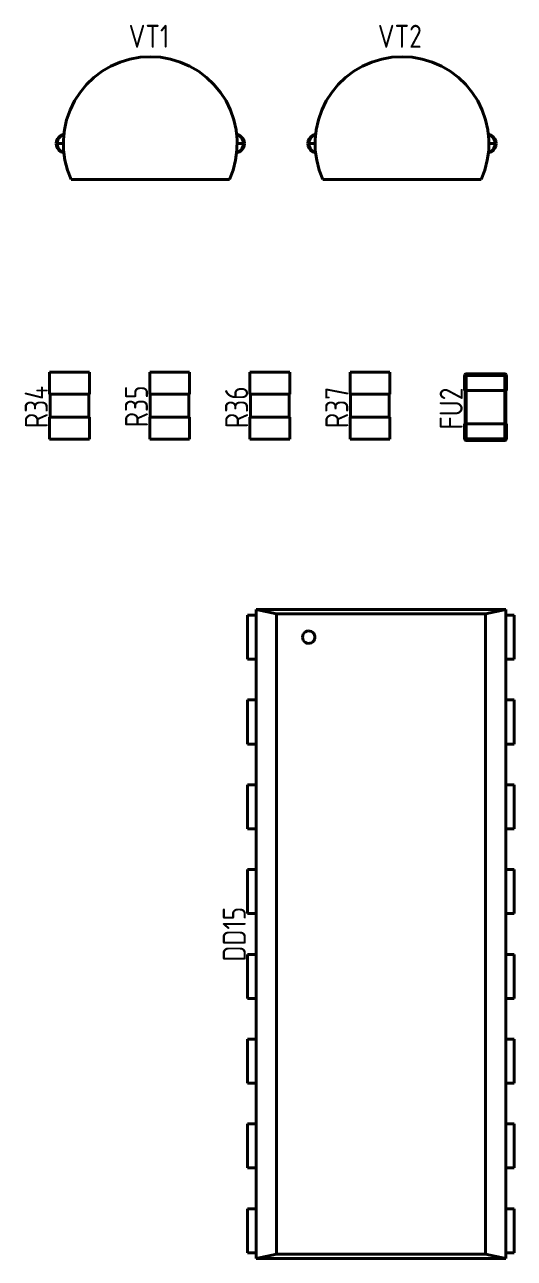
# Model space of a CAD drawing. Extents: x 193 to 1101, y 70 to 664.
# Drawn here: x 575.2 to 604.5, y 428.4 to 502.3 of the extents above; entities that cross this region are included whole.
import ezdxf

# ---------------------------------------------------------------- set-up
doc = ezdxf.new("R2010")
doc.units = 0
doc.header["$MEASUREMENT"] = 0
doc.layers.get('0').update_dxf_attribs({"linetype": 'CONTINUOUS'})
doc.layers.add('Основная', color=7, linetype='CONTINUOUS', lineweight=40)
doc.styles.add('GOST type A0', font='', dxfattribs={"oblique": 15, "height": 3.5})
doc.styles.get('GOST type A0').set_extended_font_data('GOST type A')

msp = doc.modelspace()

# ---------------------------------------------------------------- linework, layer by layer
at = {"layer": 'Основная'}
for p, q in [((582.712, 500.368), (582.102, 500.332)), ((582.102, 500.332), (582.712, 500.368)), ((582.712, 500.368), (582.102, 500.332)), ((582.102, 500.332), (582.712, 500.368)), ((583.322, 500.332), (582.712, 500.368)), ((582.712, 500.368), (583.322, 500.332)), ((583.322, 500.332), (582.712, 500.368)), ((582.712, 500.368), (583.322, 500.332)), ((597.792, 500.368), (597.182, 500.332)), ((597.182, 500.332), (597.792, 500.368)), ((597.792, 500.368), (597.182, 500.332)), ((597.182, 500.332), (597.792, 500.368)), ((598.402, 500.332), (597.792, 500.368)), ((597.792, 500.368), (598.402, 500.332)), ((598.402, 500.332), (597.792, 500.368)), ((597.792, 500.368), (598.402, 500.332)), ((580.352, 499.804), (579.824, 499.494)), ((579.824, 499.494), (580.352, 499.804)), ((580.352, 499.804), (579.824, 499.494)), ((579.824, 499.494), (580.352, 499.804)), ((580.914, 500.048), (580.352, 499.804)), ((580.352, 499.804), (580.914, 500.048)), ((580.914, 500.048), (580.352, 499.804)), ((580.352, 499.804), (580.914, 500.048)), ((581.498, 500.226), (580.914, 500.048)), ((580.914, 500.048), (581.498, 500.226)), ((581.498, 500.226), (580.914, 500.048)), ((580.914, 500.048), (581.498, 500.226)), ((582.102, 500.332), (581.498, 500.226)), ((581.498, 500.226), (582.102, 500.332)), ((582.102, 500.332), (581.498, 500.226)), ((581.498, 500.226), (582.102, 500.332)), ((583.924, 500.226), (583.322, 500.332)), ((583.322, 500.332), (583.924, 500.226)), ((583.924, 500.226), (583.322, 500.332)), ((583.322, 500.332), (583.924, 500.226)), ((584.51, 500.048), (583.924, 500.226)), ((583.924, 500.226), (584.51, 500.048)), ((584.51, 500.048), (583.924, 500.226)), ((583.924, 500.226), (584.51, 500.048)), ((585.072, 499.804), (584.51, 500.048)), ((584.51, 500.048), (585.072, 499.804)), ((585.072, 499.804), (584.51, 500.048)), ((584.51, 500.048), (585.072, 499.804)), ((585.6, 499.494), (585.072, 499.804)), ((585.072, 499.804), (585.6, 499.494)), ((585.6, 499.494), (585.072, 499.804)), ((585.072, 499.804), (585.6, 499.494)), ((595.432, 499.804), (594.904, 499.494)), ((594.904, 499.494), (595.432, 499.804)), ((595.432, 499.804), (594.904, 499.494)), ((594.904, 499.494), (595.432, 499.804)), ((595.994, 500.048), (595.432, 499.804)), ((595.432, 499.804), (595.994, 500.048)), ((595.994, 500.048), (595.432, 499.804)), ((595.432, 499.804), (595.994, 500.048)), ((596.578, 500.226), (595.994, 500.048)), ((595.994, 500.048), (596.578, 500.226)), ((596.578, 500.226), (595.994, 500.048)), ((595.994, 500.048), (596.578, 500.226)), ((597.182, 500.332), (596.578, 500.226)), ((596.578, 500.226), (597.182, 500.332)), ((597.182, 500.332), (596.578, 500.226)), ((596.578, 500.226), (597.182, 500.332)), ((599.004, 500.226), (598.402, 500.332)), ((598.402, 500.332), (599.004, 500.226)), ((599.004, 500.226), (598.402, 500.332)), ((598.402, 500.332), (599.004, 500.226)), ((599.59, 500.048), (599.004, 500.226)), ((599.004, 500.226), (599.59, 500.048)), ((599.59, 500.048), (599.004, 500.226)), ((599.004, 500.226), (599.59, 500.048)), ((600.152, 499.804), (599.59, 500.048)), ((599.59, 500.048), (600.152, 499.804)), ((600.152, 499.804), (599.59, 500.048)), ((599.59, 500.048), (600.152, 499.804)), ((600.68, 499.494), (600.152, 499.804)), ((600.152, 499.804), (600.68, 499.494)), ((600.68, 499.494), (600.152, 499.804)), ((600.152, 499.804), (600.68, 499.494)), ((579.336, 499.126), (578.894, 498.704)), ((578.894, 498.704), (579.336, 499.126)), ((579.336, 499.126), (578.894, 498.704)), ((578.894, 498.704), (579.336, 499.126)), ((579.824, 499.494), (579.336, 499.126)), ((579.336, 499.126), (579.824, 499.494)), ((579.824, 499.494), (579.336, 499.126)), ((579.336, 499.126), (579.824, 499.494)), ((586.088, 499.126), (585.6, 499.494)), ((585.6, 499.494), (586.088, 499.126)), ((586.088, 499.126), (585.6, 499.494)), ((585.6, 499.494), (586.088, 499.126)), ((586.53, 498.704), (586.088, 499.126)), ((586.088, 499.126), (586.53, 498.704)), ((586.53, 498.704), (586.088, 499.126)), ((586.088, 499.126), (586.53, 498.704)), ((594.416, 499.126), (593.974, 498.704)), ((593.974, 498.704), (594.416, 499.126)), ((594.416, 499.126), (593.974, 498.704)), ((593.974, 498.704), (594.416, 499.126)), ((594.904, 499.494), (594.416, 499.126)), ((594.416, 499.126), (594.904, 499.494)), ((594.904, 499.494), (594.416, 499.126)), ((594.416, 499.126), (594.904, 499.494)), ((601.168, 499.126), (600.68, 499.494)), ((600.68, 499.494), (601.168, 499.126)), ((601.168, 499.126), (600.68, 499.494)), ((600.68, 499.494), (601.168, 499.126)), ((601.61, 498.704), (601.168, 499.126)), ((601.168, 499.126), (601.61, 498.704)), ((601.61, 498.704), (601.168, 499.126)), ((601.168, 499.126), (601.61, 498.704)), ((578.506, 498.23), (578.174, 497.716)), ((578.174, 497.716), (578.506, 498.23)), ((578.506, 498.23), (578.174, 497.716)), ((578.174, 497.716), (578.506, 498.23)), ((578.894, 498.704), (578.506, 498.23)), ((578.506, 498.23), (578.894, 498.704)), ((578.894, 498.704), (578.506, 498.23)), ((578.506, 498.23), (578.894, 498.704)), ((586.918, 498.23), (586.53, 498.704)), ((586.53, 498.704), (586.918, 498.23)), ((586.918, 498.23), (586.53, 498.704)), ((586.53, 498.704), (586.918, 498.23)), ((587.25, 497.716), (586.918, 498.23)), ((586.918, 498.23), (587.25, 497.716)), ((587.25, 497.716), (586.918, 498.23)), ((586.918, 498.23), (587.25, 497.716)), ((593.586, 498.23), (593.254, 497.716)), ((593.254, 497.716), (593.586, 498.23)), ((593.586, 498.23), (593.254, 497.716)), ((593.254, 497.716), (593.586, 498.23)), ((593.974, 498.704), (593.586, 498.23)), ((593.586, 498.23), (593.974, 498.704)), ((593.974, 498.704), (593.586, 498.23)), ((593.586, 498.23), (593.974, 498.704)), ((601.998, 498.23), (601.61, 498.704)), ((601.61, 498.704), (601.998, 498.23)), ((601.998, 498.23), (601.61, 498.704)), ((601.61, 498.704), (601.998, 498.23)), ((602.33, 497.716), (601.998, 498.23)), ((601.998, 498.23), (602.33, 497.716)), ((602.33, 497.716), (601.998, 498.23)), ((601.998, 498.23), (602.33, 497.716)), ((578.174, 497.716), (577.906, 497.166)), ((577.906, 497.166), (578.174, 497.716)), ((578.174, 497.716), (577.906, 497.166)), ((577.906, 497.166), (578.174, 497.716)), ((587.518, 497.166), (587.25, 497.716)), ((587.25, 497.716), (587.518, 497.166)), ((587.518, 497.166), (587.25, 497.716)), ((587.25, 497.716), (587.518, 497.166)), ((593.254, 497.716), (592.986, 497.166)), ((592.986, 497.166), (593.254, 497.716)), ((593.254, 497.716), (592.986, 497.166)), ((592.986, 497.166), (593.254, 497.716)), ((602.598, 497.166), (602.33, 497.716)), ((602.33, 497.716), (602.598, 497.166)), ((602.598, 497.166), (602.33, 497.716)), ((602.33, 497.716), (602.598, 497.166)), ((577.906, 497.166), (577.704, 496.588)), ((577.704, 496.588), (577.906, 497.166)), ((577.906, 497.166), (577.704, 496.588)), ((577.704, 496.588), (577.906, 497.166)), ((587.72, 496.588), (587.518, 497.166)), ((587.518, 497.166), (587.72, 496.588)), ((587.72, 496.588), (587.518, 497.166)), ((587.518, 497.166), (587.72, 496.588)), ((592.986, 497.166), (592.784, 496.588)), ((592.784, 496.588), (592.986, 497.166)), ((592.986, 497.166), (592.784, 496.588)), ((592.784, 496.588), (592.986, 497.166)), ((602.8, 496.588), (602.598, 497.166)), ((602.598, 497.166), (602.8, 496.588)), ((602.8, 496.588), (602.598, 497.166)), ((602.598, 497.166), (602.8, 496.588)), ((577.51, 495.384), (577.572, 495.992)), ((577.51, 495.384), (577.572, 495.992)), ((577.572, 495.992), (577.542, 495.702)), ((577.572, 495.992), (577.542, 495.702)), ((577.704, 496.588), (577.572, 495.992)), ((577.572, 495.992), (577.704, 496.588)), ((577.704, 496.588), (577.572, 495.992)), ((577.572, 495.992), (577.704, 496.588)), ((587.852, 495.992), (587.72, 496.588)), ((587.72, 496.588), (587.852, 495.992)), ((587.852, 495.992), (587.72, 496.588)), ((587.72, 496.588), (587.852, 495.992)), ((587.882, 495.708), (587.852, 495.992)), ((587.852, 495.992), (587.914, 495.384)), ((587.882, 495.708), (587.852, 495.992)), ((587.852, 495.992), (587.914, 495.384)), ((592.59, 495.384), (592.652, 495.992)), ((592.59, 495.384), (592.652, 495.992)), ((592.652, 495.992), (592.622, 495.702)), ((592.652, 495.992), (592.622, 495.702)), ((592.784, 496.588), (592.652, 495.992)), ((592.652, 495.992), (592.784, 496.588)), ((592.784, 496.588), (592.652, 495.992)), ((592.652, 495.992), (592.784, 496.588)), ((602.932, 495.992), (602.8, 496.588)), ((602.8, 496.588), (602.932, 495.992)), ((602.932, 495.992), (602.8, 496.588)), ((602.8, 496.588), (602.932, 495.992)), ((602.962, 495.708), (602.932, 495.992)), ((602.932, 495.992), (602.994, 495.384)), ((602.962, 495.708), (602.932, 495.992)), ((602.932, 495.992), (602.994, 495.384)), ((577.092, 495.306), (577.074, 495.162)), ((577.074, 495.162), (577.092, 495.306)), ((577.092, 495.306), (577.074, 495.162)), ((577.074, 495.162), (577.092, 495.306)), ((577.148, 495.442), (577.092, 495.306)), ((577.092, 495.306), (577.148, 495.442)), ((577.148, 495.442), (577.092, 495.306)), ((577.092, 495.306), (577.148, 495.442)), ((577.134, 495.162), (577.15, 495.306)), ((577.134, 495.162), (577.15, 495.306)), ((577.236, 495.556), (577.148, 495.442)), ((577.148, 495.442), (577.236, 495.556)), ((577.236, 495.556), (577.148, 495.442)), ((577.148, 495.442), (577.236, 495.556)), ((577.15, 495.306), (577.204, 495.442)), ((577.15, 495.306), (577.204, 495.442)), ((577.204, 495.442), (577.29, 495.556)), ((577.204, 495.442), (577.29, 495.556)), ((577.352, 495.646), (577.236, 495.556)), ((577.236, 495.556), (577.352, 495.646)), ((577.352, 495.646), (577.236, 495.556)), ((577.236, 495.556), (577.352, 495.646)), ((577.29, 495.556), (577.402, 495.646)), ((577.29, 495.556), (577.402, 495.646)), ((577.488, 495.702), (577.352, 495.646)), ((577.352, 495.646), (577.488, 495.702)), ((577.488, 495.702), (577.352, 495.646)), ((577.352, 495.646), (577.488, 495.702)), ((577.402, 495.646), (577.532, 495.702)), ((577.402, 495.646), (577.532, 495.702)), ((577.542, 495.708), (577.488, 495.702)), ((577.488, 495.702), (577.542, 495.708)), ((577.542, 495.708), (577.488, 495.702)), ((577.488, 495.702), (577.542, 495.708)), ((577.51, 495.384), (577.52, 494.772)), ((577.51, 495.384), (577.52, 494.772)), ((577.532, 495.702), (577.542, 495.702)), ((577.532, 495.702), (577.542, 495.702)), ((577.542, 495.702), (577.542, 495.708)), ((577.542, 495.702), (577.542, 495.708)), ((587.936, 495.702), (587.882, 495.708)), ((587.882, 495.708), (587.936, 495.702)), ((587.936, 495.702), (587.882, 495.708)), ((587.882, 495.708), (587.936, 495.702)), ((587.882, 495.702), (587.892, 495.702)), ((587.882, 495.702), (587.892, 495.702)), ((587.892, 495.702), (588.022, 495.646)), ((587.892, 495.702), (588.022, 495.646)), ((587.904, 494.772), (587.914, 495.384)), ((587.904, 494.772), (587.914, 495.384)), ((588.072, 495.646), (587.936, 495.702)), ((587.936, 495.702), (588.072, 495.646)), ((588.072, 495.646), (587.936, 495.702)), ((587.936, 495.702), (588.072, 495.646)), ((588.022, 495.646), (588.134, 495.556)), ((588.022, 495.646), (588.134, 495.556)), ((588.186, 495.556), (588.072, 495.646)), ((588.072, 495.646), (588.186, 495.556)), ((588.186, 495.556), (588.072, 495.646)), ((588.072, 495.646), (588.186, 495.556)), ((588.134, 495.556), (588.22, 495.442)), ((588.134, 495.556), (588.22, 495.442)), ((588.276, 495.442), (588.186, 495.556)), ((588.186, 495.556), (588.276, 495.442)), ((588.276, 495.442), (588.186, 495.556)), ((588.186, 495.556), (588.276, 495.442)), ((588.22, 495.442), (588.274, 495.306)), ((588.22, 495.442), (588.274, 495.306)), ((588.274, 495.306), (588.29, 495.162)), ((588.274, 495.306), (588.29, 495.162)), ((588.332, 495.306), (588.276, 495.442)), ((588.276, 495.442), (588.332, 495.306)), ((588.332, 495.306), (588.276, 495.442)), ((588.276, 495.442), (588.332, 495.306)), ((588.35, 495.162), (588.332, 495.306)), ((588.332, 495.306), (588.35, 495.162)), ((588.35, 495.162), (588.332, 495.306)), ((588.332, 495.306), (588.35, 495.162)), ((592.172, 495.306), (592.154, 495.162)), ((592.154, 495.162), (592.172, 495.306)), ((592.172, 495.306), (592.154, 495.162)), ((592.154, 495.162), (592.172, 495.306)), ((592.228, 495.442), (592.172, 495.306)), ((592.172, 495.306), (592.228, 495.442)), ((592.228, 495.442), (592.172, 495.306)), ((592.172, 495.306), (592.228, 495.442)), ((592.214, 495.162), (592.23, 495.306)), ((592.214, 495.162), (592.23, 495.306)), ((592.316, 495.556), (592.228, 495.442)), ((592.228, 495.442), (592.316, 495.556)), ((592.316, 495.556), (592.228, 495.442)), ((592.228, 495.442), (592.316, 495.556)), ((592.23, 495.306), (592.284, 495.442)), ((592.23, 495.306), (592.284, 495.442)), ((592.284, 495.442), (592.37, 495.556)), ((592.284, 495.442), (592.37, 495.556)), ((592.432, 495.646), (592.316, 495.556)), ((592.316, 495.556), (592.432, 495.646)), ((592.432, 495.646), (592.316, 495.556)), ((592.316, 495.556), (592.432, 495.646)), ((592.37, 495.556), (592.482, 495.646)), ((592.37, 495.556), (592.482, 495.646)), ((592.568, 495.702), (592.432, 495.646)), ((592.432, 495.646), (592.568, 495.702)), ((592.568, 495.702), (592.432, 495.646)), ((592.432, 495.646), (592.568, 495.702)), ((592.482, 495.646), (592.612, 495.702)), ((592.482, 495.646), (592.612, 495.702)), ((592.622, 495.708), (592.568, 495.702)), ((592.568, 495.702), (592.622, 495.708)), ((592.622, 495.708), (592.568, 495.702)), ((592.568, 495.702), (592.622, 495.708)), ((592.59, 495.384), (592.6, 494.772)), ((592.59, 495.384), (592.6, 494.772)), ((592.612, 495.702), (592.622, 495.702)), ((592.612, 495.702), (592.622, 495.702)), ((592.622, 495.702), (592.622, 495.708)), ((592.622, 495.702), (592.622, 495.708)), ((603.016, 495.702), (602.962, 495.708)), ((602.962, 495.708), (603.016, 495.702)), ((603.016, 495.702), (602.962, 495.708)), ((602.962, 495.708), (603.016, 495.702)), ((602.962, 495.702), (602.972, 495.702)), ((602.962, 495.702), (602.972, 495.702)), ((602.972, 495.702), (603.102, 495.646)), ((602.972, 495.702), (603.102, 495.646)), ((602.984, 494.772), (602.994, 495.384)), ((602.984, 494.772), (602.994, 495.384)), ((603.152, 495.646), (603.016, 495.702)), ((603.016, 495.702), (603.152, 495.646)), ((603.152, 495.646), (603.016, 495.702)), ((603.016, 495.702), (603.152, 495.646)), ((603.102, 495.646), (603.214, 495.556)), ((603.102, 495.646), (603.214, 495.556)), ((603.266, 495.556), (603.152, 495.646)), ((603.152, 495.646), (603.266, 495.556)), ((603.266, 495.556), (603.152, 495.646)), ((603.152, 495.646), (603.266, 495.556)), ((603.214, 495.556), (603.3, 495.442)), ((603.214, 495.556), (603.3, 495.442)), ((603.356, 495.442), (603.266, 495.556)), ((603.266, 495.556), (603.356, 495.442)), ((603.356, 495.442), (603.266, 495.556)), ((603.266, 495.556), (603.356, 495.442)), ((603.3, 495.442), (603.354, 495.306)), ((603.3, 495.442), (603.354, 495.306)), ((603.354, 495.306), (603.37, 495.162)), ((603.354, 495.306), (603.37, 495.162)), ((603.412, 495.306), (603.356, 495.442)), ((603.356, 495.442), (603.412, 495.306)), ((603.412, 495.306), (603.356, 495.442)), ((603.356, 495.442), (603.412, 495.306)), ((603.43, 495.162), (603.412, 495.306)), ((603.412, 495.306), (603.43, 495.162)), ((603.43, 495.162), (603.412, 495.306)), ((603.412, 495.306), (603.43, 495.162)), ((577.074, 495.162), (577.092, 495.018)), ((577.074, 495.162), (577.092, 495.018)), ((577.074, 495.162), (577.08, 495.162)), ((577.074, 495.162), (577.092, 495.018)), ((577.074, 495.162), (577.092, 495.018)), ((577.074, 495.162), (577.08, 495.162)), ((577.08, 495.162), (577.1, 495.162)), ((577.08, 495.162), (577.1, 495.162)), ((577.092, 495.018), (577.148, 494.882)), ((577.092, 495.018), (577.148, 494.882)), ((577.092, 495.018), (577.148, 494.882)), ((577.092, 495.018), (577.148, 494.882)), ((577.1, 495.162), (577.134, 495.162)), ((577.1, 495.162), (577.134, 495.162)), ((577.134, 495.162), (577.15, 495.018)), ((577.134, 495.162), (577.514, 495.162)), ((577.134, 495.162), (577.15, 495.018)), ((577.134, 495.162), (577.514, 495.162)), ((577.148, 494.882), (577.236, 494.766)), ((577.148, 494.882), (577.236, 494.766)), ((577.148, 494.882), (577.236, 494.766)), ((577.148, 494.882), (577.236, 494.766)), ((577.15, 495.018), (577.204, 494.882)), ((577.15, 495.018), (577.204, 494.882)), ((577.204, 494.882), (577.29, 494.766)), ((577.204, 494.882), (577.29, 494.766)), ((577.236, 494.766), (577.352, 494.678)), ((577.236, 494.766), (577.352, 494.678)), ((577.236, 494.766), (577.352, 494.678)), ((577.236, 494.766), (577.352, 494.678)), ((577.29, 494.766), (577.402, 494.678)), ((577.29, 494.766), (577.402, 494.678)), ((577.352, 494.678), (577.488, 494.622)), ((577.352, 494.678), (577.488, 494.622)), ((577.352, 494.678), (577.488, 494.622)), ((577.352, 494.678), (577.488, 494.622)), ((577.402, 494.678), (577.532, 494.622)), ((577.402, 494.678), (577.532, 494.622)), ((577.488, 494.622), (577.54, 494.616)), ((577.488, 494.622), (577.54, 494.616)), ((577.488, 494.622), (577.54, 494.616)), ((577.488, 494.622), (577.54, 494.616)), ((577.52, 494.772), (577.602, 494.166)), ((577.52, 494.772), (577.602, 494.166)), ((577.532, 494.622), (577.54, 494.622)), ((577.532, 494.622), (577.54, 494.622)), ((577.54, 494.616), (577.54, 494.622)), ((577.54, 494.622), (577.602, 494.166)), ((577.54, 494.616), (577.54, 494.622)), ((577.54, 494.622), (577.602, 494.166)), ((587.822, 494.166), (587.904, 494.772)), ((587.822, 494.166), (587.904, 494.772)), ((587.822, 494.166), (587.884, 494.616)), ((587.822, 494.166), (587.884, 494.616)), ((587.884, 494.616), (587.936, 494.622)), ((587.884, 494.622), (587.892, 494.622)), ((587.884, 494.616), (587.936, 494.622)), ((587.884, 494.616), (587.936, 494.622)), ((587.884, 494.622), (587.892, 494.622)), ((587.884, 494.616), (587.936, 494.622)), ((587.892, 494.622), (588.022, 494.678)), ((587.892, 494.622), (588.022, 494.678)), ((587.91, 495.162), (588.29, 495.162)), ((587.91, 495.162), (588.29, 495.162)), ((587.936, 494.622), (588.072, 494.678)), ((587.936, 494.622), (588.072, 494.678)), ((587.936, 494.622), (588.072, 494.678)), ((587.936, 494.622), (588.072, 494.678)), ((588.022, 494.678), (588.134, 494.766)), ((588.022, 494.678), (588.134, 494.766)), ((588.072, 494.678), (588.186, 494.766)), ((588.072, 494.678), (588.186, 494.766)), ((588.072, 494.678), (588.186, 494.766)), ((588.072, 494.678), (588.186, 494.766)), ((588.134, 494.766), (588.22, 494.882)), ((588.134, 494.766), (588.22, 494.882)), ((588.186, 494.766), (588.276, 494.882)), ((588.186, 494.766), (588.276, 494.882)), ((588.186, 494.766), (588.276, 494.882)), ((588.186, 494.766), (588.276, 494.882)), ((588.22, 494.882), (588.274, 495.018)), ((588.22, 494.882), (588.274, 495.018)), ((588.274, 495.018), (588.29, 495.162)), ((588.274, 495.018), (588.29, 495.162)), ((588.276, 494.882), (588.332, 495.018)), ((588.276, 494.882), (588.332, 495.018)), ((588.276, 494.882), (588.332, 495.018)), ((588.276, 494.882), (588.332, 495.018)), ((588.29, 495.162), (588.324, 495.162)), ((588.29, 495.162), (588.324, 495.162)), ((588.324, 495.162), (588.344, 495.162)), ((588.324, 495.162), (588.344, 495.162)), ((588.332, 495.018), (588.35, 495.162)), ((588.332, 495.018), (588.35, 495.162)), ((588.332, 495.018), (588.35, 495.162)), ((588.332, 495.018), (588.35, 495.162)), ((588.344, 495.162), (588.35, 495.162)), ((588.344, 495.162), (588.35, 495.162)), ((592.154, 495.162), (592.172, 495.018)), ((592.154, 495.162), (592.172, 495.018)), ((592.154, 495.162), (592.16, 495.162)), ((592.154, 495.162), (592.172, 495.018)), ((592.154, 495.162), (592.172, 495.018)), ((592.154, 495.162), (592.16, 495.162)), ((592.16, 495.162), (592.18, 495.162)), ((592.16, 495.162), (592.18, 495.162)), ((592.172, 495.018), (592.228, 494.882)), ((592.172, 495.018), (592.228, 494.882)), ((592.172, 495.018), (592.228, 494.882)), ((592.172, 495.018), (592.228, 494.882)), ((592.18, 495.162), (592.214, 495.162)), ((592.18, 495.162), (592.214, 495.162)), ((592.214, 495.162), (592.23, 495.018)), ((592.214, 495.162), (592.594, 495.162)), ((592.214, 495.162), (592.23, 495.018)), ((592.214, 495.162), (592.594, 495.162)), ((592.228, 494.882), (592.316, 494.766)), ((592.228, 494.882), (592.316, 494.766)), ((592.228, 494.882), (592.316, 494.766)), ((592.228, 494.882), (592.316, 494.766)), ((592.23, 495.018), (592.284, 494.882)), ((592.23, 495.018), (592.284, 494.882)), ((592.284, 494.882), (592.37, 494.766)), ((592.284, 494.882), (592.37, 494.766)), ((592.316, 494.766), (592.432, 494.678)), ((592.316, 494.766), (592.432, 494.678)), ((592.316, 494.766), (592.432, 494.678)), ((592.316, 494.766), (592.432, 494.678)), ((592.37, 494.766), (592.482, 494.678)), ((592.37, 494.766), (592.482, 494.678)), ((592.432, 494.678), (592.568, 494.622)), ((592.432, 494.678), (592.568, 494.622)), ((592.432, 494.678), (592.568, 494.622)), ((592.432, 494.678), (592.568, 494.622)), ((592.482, 494.678), (592.612, 494.622)), ((592.482, 494.678), (592.612, 494.622)), ((592.568, 494.622), (592.62, 494.616)), ((592.568, 494.622), (592.62, 494.616)), ((592.568, 494.622), (592.62, 494.616)), ((592.568, 494.622), (592.62, 494.616)), ((592.6, 494.772), (592.682, 494.166)), ((592.6, 494.772), (592.682, 494.166)), ((592.612, 494.622), (592.62, 494.622)), ((592.612, 494.622), (592.62, 494.622)), ((592.62, 494.616), (592.62, 494.622)), ((592.62, 494.622), (592.682, 494.166)), ((592.62, 494.616), (592.62, 494.622)), ((592.62, 494.622), (592.682, 494.166)), ((602.902, 494.166), (602.984, 494.772)), ((602.902, 494.166), (602.984, 494.772)), ((602.902, 494.166), (602.964, 494.616)), ((602.902, 494.166), (602.964, 494.616)), ((602.964, 494.616), (603.016, 494.622)), ((602.964, 494.622), (602.972, 494.622)), ((602.964, 494.616), (603.016, 494.622)), ((602.964, 494.616), (603.016, 494.622)), ((602.964, 494.622), (602.972, 494.622)), ((602.964, 494.616), (603.016, 494.622)), ((602.972, 494.622), (603.102, 494.678)), ((602.972, 494.622), (603.102, 494.678)), ((602.99, 495.162), (603.37, 495.162)), ((602.99, 495.162), (603.37, 495.162)), ((603.016, 494.622), (603.152, 494.678)), ((603.016, 494.622), (603.152, 494.678)), ((603.016, 494.622), (603.152, 494.678)), ((603.016, 494.622), (603.152, 494.678)), ((603.102, 494.678), (603.214, 494.766)), ((603.102, 494.678), (603.214, 494.766)), ((603.152, 494.678), (603.266, 494.766)), ((603.152, 494.678), (603.266, 494.766)), ((603.152, 494.678), (603.266, 494.766)), ((603.152, 494.678), (603.266, 494.766)), ((603.214, 494.766), (603.3, 494.882)), ((603.214, 494.766), (603.3, 494.882)), ((603.266, 494.766), (603.356, 494.882)), ((603.266, 494.766), (603.356, 494.882)), ((603.266, 494.766), (603.356, 494.882)), ((603.266, 494.766), (603.356, 494.882)), ((603.3, 494.882), (603.354, 495.018)), ((603.3, 494.882), (603.354, 495.018)), ((603.354, 495.018), (603.37, 495.162)), ((603.354, 495.018), (603.37, 495.162)), ((603.356, 494.882), (603.412, 495.018)), ((603.356, 494.882), (603.412, 495.018)), ((603.356, 494.882), (603.412, 495.018)), ((603.356, 494.882), (603.412, 495.018)), ((603.37, 495.162), (603.404, 495.162)), ((603.37, 495.162), (603.404, 495.162)), ((603.404, 495.162), (603.424, 495.162)), ((603.404, 495.162), (603.424, 495.162)), ((603.412, 495.018), (603.43, 495.162)), ((603.412, 495.018), (603.43, 495.162)), ((603.412, 495.018), (603.43, 495.162)), ((603.412, 495.018), (603.43, 495.162)), ((603.424, 495.162), (603.43, 495.162)), ((603.424, 495.162), (603.43, 495.162)), ((577.602, 494.166), (577.754, 493.572)), ((577.602, 494.166), (577.754, 493.572)), ((577.602, 494.166), (577.754, 493.572)), ((577.602, 494.166), (577.754, 493.572)), ((587.67, 493.572), (587.822, 494.166)), ((587.67, 493.572), (587.822, 494.166)), ((587.67, 493.572), (587.822, 494.166)), ((587.67, 493.572), (587.822, 494.166)), ((592.682, 494.166), (592.834, 493.572)), ((592.682, 494.166), (592.834, 493.572)), ((592.682, 494.166), (592.834, 493.572)), ((592.682, 494.166), (592.834, 493.572)), ((602.75, 493.572), (602.902, 494.166)), ((602.75, 493.572), (602.902, 494.166)), ((602.75, 493.572), (602.902, 494.166)), ((602.75, 493.572), (602.902, 494.166)), ((577.754, 493.572), (577.974, 493.002)), ((577.754, 493.572), (577.974, 493.002)), ((577.754, 493.572), (577.974, 493.002)), ((577.754, 493.572), (577.974, 493.002)), ((577.974, 493.002), (587.45, 493.002)), ((577.974, 493.002), (587.45, 493.002)), ((577.974, 493.002), (587.45, 493.002)), ((577.974, 493.002), (587.45, 493.002)), ((587.45, 493.002), (587.67, 493.572)), ((587.45, 493.002), (587.67, 493.572)), ((587.45, 493.002), (587.67, 493.572)), ((587.45, 493.002), (587.67, 493.572)), ((592.834, 493.572), (593.054, 493.002)), ((592.834, 493.572), (593.054, 493.002)), ((592.834, 493.572), (593.054, 493.002)), ((592.834, 493.572), (593.054, 493.002)), ((593.054, 493.002), (602.53, 493.002)), ((593.054, 493.002), (602.53, 493.002)), ((593.054, 493.002), (602.53, 493.002)), ((593.054, 493.002), (602.53, 493.002)), ((602.53, 493.002), (602.75, 493.572)), ((602.53, 493.002), (602.75, 493.572)), ((602.53, 493.002), (602.75, 493.572)), ((602.53, 493.002), (602.75, 493.572)), ((579.066, 481.462), (576.678, 481.462)), ((576.678, 481.462), (576.678, 480.142)), ((576.678, 480.142), (576.678, 481.462)), ((579.066, 481.462), (576.678, 481.462)), ((579.066, 481.462), (576.678, 481.462)), ((576.678, 481.462), (576.678, 480.142)), ((576.678, 480.142), (576.678, 481.462)), ((579.066, 481.462), (576.678, 481.462)), ((579.066, 480.142), (579.066, 481.462)), ((579.066, 480.142), (579.066, 481.462)), ((579.066, 480.142), (579.066, 481.462)), ((579.066, 480.142), (579.066, 481.462)), ((585.066, 481.462), (582.678, 481.462)), ((582.678, 481.462), (582.678, 480.142)), ((582.678, 480.142), (582.678, 481.462)), ((585.066, 481.462), (582.678, 481.462)), ((585.066, 481.462), (582.678, 481.462)), ((582.678, 481.462), (582.678, 480.142)), ((582.678, 480.142), (582.678, 481.462)), ((585.066, 481.462), (582.678, 481.462)), ((585.066, 480.142), (585.066, 481.462)), ((585.066, 480.142), (585.066, 481.462)), ((585.066, 480.142), (585.066, 481.462)), ((585.066, 480.142), (585.066, 481.462)), ((591.066, 481.462), (588.678, 481.462)), ((588.678, 481.462), (588.678, 480.142)), ((588.678, 481.462), (591.066, 481.462)), ((588.678, 481.462), (588.678, 480.142)), ((591.066, 481.462), (588.678, 481.462)), ((588.678, 481.462), (588.678, 480.142)), ((588.678, 481.462), (591.066, 481.462)), ((588.678, 481.462), (588.678, 480.142)), ((591.066, 480.142), (591.066, 481.462)), ((591.066, 481.462), (591.066, 480.142)), ((591.066, 480.142), (591.066, 481.462)), ((591.066, 481.462), (591.066, 480.142)), ((597.066, 481.462), (594.678, 481.462)), ((594.678, 481.462), (594.678, 480.142)), ((594.678, 481.462), (597.066, 481.462)), ((594.678, 481.462), (594.678, 480.142)), ((597.066, 481.462), (594.678, 481.462)), ((594.678, 481.462), (594.678, 480.142)), ((594.678, 481.462), (597.066, 481.462)), ((594.678, 481.462), (594.678, 480.142)), ((597.066, 480.142), (597.066, 481.462)), ((597.066, 481.462), (597.066, 480.142)), ((597.066, 480.142), (597.066, 481.462)), ((597.066, 481.462), (597.066, 480.142)), ((601.546, 481.298), (601.542, 481.272)), ((601.546, 481.298), (601.542, 481.272)), ((601.546, 481.298), (601.542, 481.272)), ((601.546, 481.298), (601.542, 481.272)), ((601.542, 481.272), (601.542, 480.372)), ((601.542, 481.272), (601.542, 480.372)), ((601.542, 481.272), (601.546, 481.272)), ((601.542, 481.272), (601.542, 480.372)), ((601.542, 481.272), (601.542, 480.372)), ((601.542, 481.272), (601.546, 481.272)), ((601.556, 481.322), (601.546, 481.298)), ((601.556, 481.322), (601.546, 481.298)), ((601.556, 481.322), (601.546, 481.298)), ((601.556, 481.322), (601.546, 481.298)), ((601.556, 481.272), (601.546, 481.272)), ((601.556, 481.272), (601.546, 481.272)), ((601.572, 481.342), (601.556, 481.322)), ((601.572, 481.342), (601.556, 481.322)), ((601.572, 481.342), (601.556, 481.322)), ((601.572, 481.342), (601.556, 481.322)), ((601.572, 481.272), (601.556, 481.272)), ((601.572, 481.272), (601.556, 481.272)), ((601.592, 481.358), (601.572, 481.342)), ((601.592, 481.358), (601.572, 481.342)), ((601.592, 481.358), (601.572, 481.342)), ((601.592, 481.358), (601.572, 481.342)), ((601.592, 481.272), (601.572, 481.272)), ((601.592, 481.272), (601.572, 481.272)), ((601.616, 481.368), (601.592, 481.358)), ((601.616, 481.368), (601.592, 481.358)), ((601.616, 481.368), (601.592, 481.358)), ((601.616, 481.368), (601.592, 481.358)), ((601.616, 481.272), (601.592, 481.272)), ((601.616, 481.272), (601.592, 481.272)), ((601.642, 481.372), (601.616, 481.368)), ((601.642, 481.372), (601.616, 481.368)), ((601.642, 481.372), (601.616, 481.368)), ((601.642, 481.372), (601.616, 481.368)), ((601.642, 481.272), (601.616, 481.272)), ((601.642, 481.272), (601.616, 481.272)), ((603.942, 481.372), (601.642, 481.372)), ((601.642, 481.372), (603.942, 481.372)), ((601.642, 481.372), (601.642, 481.368)), ((603.942, 481.372), (601.642, 481.372)), ((601.642, 481.372), (603.942, 481.372)), ((601.642, 481.372), (601.642, 481.368)), ((601.642, 481.368), (601.642, 481.358)), ((601.642, 481.368), (601.642, 481.358)), ((601.642, 481.358), (601.642, 481.342)), ((601.642, 481.358), (601.642, 481.342)), ((601.642, 481.342), (601.642, 481.322)), ((601.642, 481.342), (601.642, 481.322)), ((601.642, 481.322), (601.642, 481.298)), ((601.642, 481.322), (601.642, 481.298)), ((601.642, 481.298), (601.642, 481.272)), ((601.642, 481.298), (601.642, 481.272)), ((601.642, 481.272), (601.642, 480.372)), ((601.642, 481.272), (603.942, 481.272)), ((601.642, 481.272), (601.642, 480.372)), ((601.642, 481.272), (603.942, 481.272)), ((603.968, 481.368), (603.942, 481.372)), ((603.942, 481.372), (603.968, 481.368)), ((603.942, 481.372), (603.942, 481.368)), ((603.968, 481.368), (603.942, 481.372)), ((603.942, 481.372), (603.968, 481.368)), ((603.942, 481.372), (603.942, 481.368)), ((603.942, 481.368), (603.942, 481.358)), ((603.942, 481.368), (603.942, 481.358)), ((603.942, 481.358), (603.942, 481.342)), ((603.942, 481.358), (603.942, 481.342)), ((603.942, 481.342), (603.942, 481.322)), ((603.942, 481.342), (603.942, 481.322)), ((603.942, 481.322), (603.942, 481.298)), ((603.942, 481.322), (603.942, 481.298)), ((603.942, 481.298), (603.942, 481.272)), ((603.942, 481.298), (603.942, 481.272)), ((603.968, 481.272), (603.942, 481.272)), ((603.942, 481.272), (603.942, 480.372)), ((603.968, 481.272), (603.942, 481.272)), ((603.942, 481.272), (603.942, 480.372)), ((603.992, 481.358), (603.968, 481.368)), ((603.968, 481.368), (603.992, 481.358)), ((603.992, 481.358), (603.968, 481.368)), ((603.968, 481.368), (603.992, 481.358)), ((603.992, 481.272), (603.968, 481.272)), ((603.992, 481.272), (603.968, 481.272)), ((604.012, 481.342), (603.992, 481.358)), ((603.992, 481.358), (604.012, 481.342)), ((604.012, 481.342), (603.992, 481.358)), ((603.992, 481.358), (604.012, 481.342)), ((604.012, 481.272), (603.992, 481.272)), ((604.012, 481.272), (603.992, 481.272)), ((604.028, 481.322), (604.012, 481.342)), ((604.012, 481.342), (604.028, 481.322)), ((604.028, 481.322), (604.012, 481.342)), ((604.012, 481.342), (604.028, 481.322)), ((604.028, 481.272), (604.012, 481.272)), ((604.028, 481.272), (604.012, 481.272)), ((604.038, 481.298), (604.028, 481.322)), ((604.028, 481.322), (604.038, 481.298)), ((604.038, 481.298), (604.028, 481.322)), ((604.028, 481.322), (604.038, 481.298)), ((604.038, 481.272), (604.028, 481.272)), ((604.038, 481.272), (604.028, 481.272)), ((604.042, 481.272), (604.038, 481.298)), ((604.038, 481.298), (604.042, 481.272)), ((604.042, 481.272), (604.038, 481.298)), ((604.038, 481.298), (604.042, 481.272)), ((604.038, 481.272), (604.042, 481.272)), ((604.038, 481.272), (604.042, 481.272)), ((604.042, 480.372), (604.042, 481.272)), ((604.042, 481.272), (604.042, 480.372)), ((604.042, 480.372), (604.042, 481.272)), ((604.042, 481.272), (604.042, 480.372)), ((576.678, 480.142), (576.712, 480.142)), ((579.066, 480.142), (576.678, 480.142)), ((576.678, 480.142), (576.712, 480.142)), ((579.066, 480.142), (576.678, 480.142)), ((576.712, 480.142), (576.712, 478.77)), ((576.712, 478.77), (576.712, 480.142)), ((576.712, 480.142), (576.712, 478.77)), ((576.712, 478.77), (576.712, 480.142)), ((579.032, 478.77), (579.032, 480.142)), ((579.032, 480.142), (579.066, 480.142)), ((579.032, 478.77), (579.032, 480.142)), ((579.032, 478.77), (579.032, 480.142)), ((579.032, 480.142), (579.066, 480.142)), ((579.032, 478.77), (579.032, 480.142)), ((582.678, 480.142), (582.712, 480.142)), ((585.066, 480.142), (582.678, 480.142)), ((582.678, 480.142), (582.712, 480.142)), ((585.066, 480.142), (582.678, 480.142)), ((582.712, 480.142), (582.712, 478.77)), ((582.712, 478.77), (582.712, 480.142)), ((582.712, 480.142), (582.712, 478.77)), ((582.712, 478.77), (582.712, 480.142)), ((585.032, 478.77), (585.032, 480.142)), ((585.032, 480.142), (585.066, 480.142)), ((585.032, 478.77), (585.032, 480.142)), ((585.032, 478.77), (585.032, 480.142)), ((585.032, 480.142), (585.066, 480.142)), ((585.032, 478.77), (585.032, 480.142)), ((588.678, 480.142), (588.712, 480.142)), ((588.678, 480.142), (591.066, 480.142)), ((588.678, 480.142), (588.712, 480.142)), ((588.678, 480.142), (591.066, 480.142)), ((588.712, 480.142), (588.712, 478.77)), ((588.712, 480.142), (588.712, 478.77)), ((588.712, 480.142), (588.712, 478.77)), ((588.712, 480.142), (588.712, 478.77)), ((591.032, 478.77), (591.032, 480.142)), ((591.032, 480.142), (591.066, 480.142)), ((591.032, 480.142), (591.032, 478.77)), ((591.032, 478.77), (591.032, 480.142)), ((591.032, 480.142), (591.066, 480.142)), ((591.032, 480.142), (591.032, 478.77)), ((594.678, 480.142), (594.712, 480.142)), ((594.678, 480.142), (597.066, 480.142)), ((594.678, 480.142), (594.712, 480.142)), ((594.678, 480.142), (597.066, 480.142)), ((594.712, 480.142), (594.712, 478.77)), ((594.712, 480.142), (594.712, 478.77)), ((594.712, 480.142), (594.712, 478.77)), ((594.712, 480.142), (594.712, 478.77)), ((597.032, 478.77), (597.032, 480.142)), ((597.032, 480.142), (597.066, 480.142)), ((597.032, 480.142), (597.032, 478.77)), ((597.032, 478.77), (597.032, 480.142)), ((597.032, 480.142), (597.066, 480.142)), ((597.032, 480.142), (597.032, 478.77)), ((601.542, 480.372), (601.546, 480.372)), ((601.542, 480.372), (601.546, 480.372)), ((601.542, 480.372), (601.546, 480.372)), ((601.542, 480.372), (601.546, 480.372)), ((601.546, 480.372), (601.576, 480.372)), ((601.556, 480.372), (601.546, 480.372)), ((601.546, 480.372), (601.576, 480.372)), ((601.556, 480.372), (601.546, 480.372)), ((601.572, 480.372), (601.556, 480.372)), ((601.572, 480.372), (601.556, 480.372)), ((601.592, 480.372), (601.572, 480.372)), ((601.592, 480.372), (601.572, 480.372)), ((601.576, 480.372), (601.576, 478.372)), ((601.576, 480.372), (601.576, 478.372)), ((601.576, 480.372), (601.576, 478.372)), ((601.576, 480.372), (601.576, 478.372)), ((601.616, 480.372), (601.592, 480.372)), ((601.616, 480.372), (601.592, 480.372)), ((601.642, 480.372), (601.616, 480.372)), ((601.642, 480.372), (601.616, 480.372)), ((601.642, 480.372), (603.942, 480.372)), ((601.642, 480.372), (601.642, 478.372)), ((601.642, 480.372), (603.942, 480.372)), ((601.642, 480.372), (601.642, 478.372)), ((603.968, 480.372), (603.942, 480.372)), ((603.942, 480.372), (603.942, 478.372)), ((603.968, 480.372), (603.942, 480.372)), ((603.942, 480.372), (603.942, 478.372)), ((603.992, 480.372), (603.968, 480.372)), ((603.992, 480.372), (603.968, 480.372)), ((604.012, 480.372), (603.992, 480.372)), ((604.012, 480.372), (603.992, 480.372)), ((604.008, 478.372), (604.008, 480.372)), ((604.008, 480.372), (604.042, 480.372)), ((604.008, 480.372), (604.008, 478.372)), ((604.008, 478.372), (604.008, 480.372)), ((604.008, 480.372), (604.042, 480.372)), ((604.008, 480.372), (604.008, 478.372)), ((604.028, 480.372), (604.012, 480.372)), ((604.028, 480.372), (604.012, 480.372)), ((604.038, 480.372), (604.028, 480.372)), ((604.038, 480.372), (604.028, 480.372)), ((604.042, 480.372), (604.038, 480.372)), ((604.042, 480.372), (604.038, 480.372)), ((576.712, 478.77), (576.678, 478.77)), ((576.678, 478.77), (576.678, 477.45)), ((576.678, 477.45), (576.678, 478.77)), ((579.066, 478.77), (576.678, 478.77)), ((576.712, 478.77), (576.678, 478.77)), ((576.678, 478.77), (576.678, 477.45)), ((576.678, 477.45), (576.678, 478.77)), ((579.066, 478.77), (576.678, 478.77)), ((579.066, 478.77), (579.032, 478.77)), ((579.066, 478.77), (579.032, 478.77)), ((579.066, 477.45), (579.066, 478.77)), ((579.066, 477.45), (579.066, 478.77)), ((579.066, 477.45), (579.066, 478.77)), ((579.066, 477.45), (579.066, 478.77)), ((582.712, 478.77), (582.678, 478.77)), ((582.678, 478.77), (582.678, 477.45)), ((582.678, 477.45), (582.678, 478.77)), ((585.066, 478.77), (582.678, 478.77)), ((582.712, 478.77), (582.678, 478.77)), ((582.678, 478.77), (582.678, 477.45)), ((582.678, 477.45), (582.678, 478.77)), ((585.066, 478.77), (582.678, 478.77)), ((585.066, 478.77), (585.032, 478.77)), ((585.066, 478.77), (585.032, 478.77)), ((585.066, 477.45), (585.066, 478.77)), ((585.066, 477.45), (585.066, 478.77)), ((585.066, 477.45), (585.066, 478.77)), ((585.066, 477.45), (585.066, 478.77)), ((588.712, 478.77), (588.678, 478.77)), ((588.678, 478.77), (588.678, 477.45)), ((588.678, 478.77), (591.066, 478.77)), ((588.678, 478.77), (588.678, 477.45)), ((588.712, 478.77), (588.678, 478.77)), ((588.678, 478.77), (588.678, 477.45)), ((588.678, 478.77), (591.066, 478.77)), ((588.678, 478.77), (588.678, 477.45)), ((591.066, 478.77), (591.032, 478.77)), ((591.066, 478.77), (591.032, 478.77)), ((591.066, 477.45), (591.066, 478.77)), ((591.066, 478.77), (591.066, 477.45)), ((591.066, 477.45), (591.066, 478.77)), ((591.066, 478.77), (591.066, 477.45)), ((594.712, 478.77), (594.678, 478.77)), ((594.678, 478.77), (594.678, 477.45)), ((594.678, 478.77), (597.066, 478.77)), ((594.678, 478.77), (594.678, 477.45)), ((594.712, 478.77), (594.678, 478.77)), ((594.678, 478.77), (594.678, 477.45)), ((594.678, 478.77), (597.066, 478.77)), ((594.678, 478.77), (594.678, 477.45)), ((597.066, 478.77), (597.032, 478.77)), ((597.066, 478.77), (597.032, 478.77)), ((597.066, 477.45), (597.066, 478.77)), ((597.066, 478.77), (597.066, 477.45)), ((597.066, 477.45), (597.066, 478.77)), ((597.066, 478.77), (597.066, 477.45)), ((601.576, 478.372), (601.542, 478.372)), ((601.542, 478.372), (601.542, 477.472)), ((601.546, 478.372), (601.542, 478.372)), ((601.542, 478.372), (601.542, 477.472)), ((601.576, 478.372), (601.542, 478.372)), ((601.542, 478.372), (601.542, 477.472)), ((601.546, 478.372), (601.542, 478.372)), ((601.542, 478.372), (601.542, 477.472)), ((601.556, 478.372), (601.546, 478.372)), ((601.556, 478.372), (601.546, 478.372)), ((601.572, 478.372), (601.556, 478.372)), ((601.572, 478.372), (601.556, 478.372)), ((601.592, 478.372), (601.572, 478.372)), ((601.592, 478.372), (601.572, 478.372)), ((601.616, 478.372), (601.592, 478.372)), ((601.616, 478.372), (601.592, 478.372)), ((601.616, 478.372), (601.642, 478.372)), ((601.616, 478.372), (601.642, 478.372)), ((601.642, 478.372), (603.942, 478.372)), ((601.642, 478.372), (601.642, 477.472)), ((601.642, 478.372), (603.942, 478.372)), ((601.642, 478.372), (601.642, 477.472)), ((603.968, 478.372), (603.942, 478.372)), ((603.942, 478.372), (603.942, 477.472)), ((603.968, 478.372), (603.942, 478.372)), ((603.942, 478.372), (603.942, 477.472)), ((603.992, 478.372), (603.968, 478.372)), ((603.992, 478.372), (603.968, 478.372)), ((604.012, 478.372), (603.992, 478.372)), ((604.012, 478.372), (603.992, 478.372)), ((604.042, 478.372), (604.008, 478.372)), ((604.042, 478.372), (604.008, 478.372)), ((604.028, 478.372), (604.012, 478.372)), ((604.028, 478.372), (604.012, 478.372)), ((604.038, 478.372), (604.028, 478.372)), ((604.038, 478.372), (604.028, 478.372)), ((604.042, 478.372), (604.038, 478.372)), ((604.042, 478.372), (604.038, 478.372)), ((604.042, 477.472), (604.042, 478.372)), ((604.042, 478.372), (604.042, 477.472)), ((604.042, 477.472), (604.042, 478.372)), ((604.042, 478.372), (604.042, 477.472)), ((576.678, 477.45), (579.066, 477.45)), ((579.066, 477.45), (576.678, 477.45)), ((576.678, 477.45), (579.066, 477.45)), ((579.066, 477.45), (576.678, 477.45)), ((582.678, 477.45), (585.066, 477.45)), ((585.066, 477.45), (582.678, 477.45)), ((582.678, 477.45), (585.066, 477.45)), ((585.066, 477.45), (582.678, 477.45)), ((588.678, 477.45), (591.066, 477.45)), ((588.678, 477.45), (591.066, 477.45)), ((588.678, 477.45), (591.066, 477.45)), ((588.678, 477.45), (591.066, 477.45)), ((594.678, 477.45), (597.066, 477.45)), ((594.678, 477.45), (597.066, 477.45)), ((594.678, 477.45), (597.066, 477.45)), ((594.678, 477.45), (597.066, 477.45)), ((601.542, 477.472), (601.546, 477.446)), ((601.542, 477.472), (601.546, 477.446)), ((601.546, 477.472), (601.542, 477.472)), ((601.542, 477.472), (601.546, 477.446)), ((601.542, 477.472), (601.546, 477.446)), ((601.546, 477.472), (601.542, 477.472)), ((601.556, 477.472), (601.546, 477.472)), ((601.556, 477.472), (601.546, 477.472)), ((601.546, 477.446), (601.556, 477.422)), ((601.546, 477.446), (601.556, 477.422)), ((601.546, 477.446), (601.556, 477.422)), ((601.546, 477.446), (601.556, 477.422)), ((601.572, 477.472), (601.556, 477.472)), ((601.572, 477.472), (601.556, 477.472)), ((601.592, 477.472), (601.572, 477.472)), ((601.592, 477.472), (601.572, 477.472)), ((601.616, 477.472), (601.592, 477.472)), ((601.616, 477.472), (601.592, 477.472)), ((601.616, 477.472), (601.642, 477.472)), ((601.616, 477.472), (601.642, 477.472)), ((601.642, 477.472), (601.642, 477.446)), ((601.642, 477.472), (603.942, 477.472)), ((601.642, 477.472), (601.642, 477.446)), ((601.642, 477.472), (603.942, 477.472)), ((601.642, 477.446), (601.642, 477.422)), ((601.642, 477.446), (601.642, 477.422)), ((603.942, 477.472), (603.942, 477.446)), ((603.942, 477.472), (603.968, 477.472)), ((603.942, 477.472), (603.942, 477.446)), ((603.942, 477.472), (603.968, 477.472)), ((603.942, 477.446), (603.942, 477.422)), ((603.942, 477.446), (603.942, 477.422)), ((603.992, 477.472), (603.968, 477.472)), ((603.992, 477.472), (603.968, 477.472)), ((604.012, 477.472), (603.992, 477.472)), ((604.012, 477.472), (603.992, 477.472)), ((604.028, 477.472), (604.012, 477.472)), ((604.028, 477.472), (604.012, 477.472)), ((604.038, 477.472), (604.028, 477.472)), ((604.038, 477.472), (604.028, 477.472)), ((604.028, 477.422), (604.038, 477.446)), ((604.038, 477.446), (604.028, 477.422)), ((604.028, 477.422), (604.038, 477.446)), ((604.038, 477.446), (604.028, 477.422)), ((604.038, 477.446), (604.042, 477.472)), ((604.042, 477.472), (604.038, 477.446)), ((604.042, 477.472), (604.038, 477.472)), ((604.038, 477.446), (604.042, 477.472)), ((604.042, 477.472), (604.038, 477.446)), ((604.042, 477.472), (604.038, 477.472)), ((601.556, 477.422), (601.572, 477.402)), ((601.556, 477.422), (601.572, 477.402)), ((601.556, 477.422), (601.572, 477.402)), ((601.556, 477.422), (601.572, 477.402)), ((601.572, 477.402), (601.592, 477.386)), ((601.572, 477.402), (601.592, 477.386)), ((601.572, 477.402), (601.592, 477.386)), ((601.572, 477.402), (601.592, 477.386)), ((601.592, 477.386), (601.616, 477.376)), ((601.592, 477.386), (601.616, 477.376)), ((601.592, 477.386), (601.616, 477.376)), ((601.592, 477.386), (601.616, 477.376)), ((601.616, 477.376), (601.642, 477.372)), ((601.616, 477.376), (601.642, 477.372)), ((601.616, 477.376), (601.642, 477.372)), ((601.616, 477.376), (601.642, 477.372)), ((601.642, 477.422), (601.642, 477.402)), ((601.642, 477.422), (601.642, 477.402)), ((601.642, 477.402), (601.642, 477.386)), ((601.642, 477.402), (601.642, 477.386)), ((601.642, 477.386), (601.642, 477.376)), ((601.642, 477.386), (601.642, 477.376)), ((601.642, 477.376), (601.642, 477.372)), ((601.642, 477.376), (601.642, 477.372)), ((601.642, 477.372), (603.942, 477.372)), ((601.642, 477.372), (603.942, 477.372)), ((601.642, 477.372), (603.942, 477.372)), ((601.642, 477.372), (603.942, 477.372)), ((603.942, 477.422), (603.942, 477.402)), ((603.942, 477.422), (603.942, 477.402)), ((603.942, 477.402), (603.942, 477.386)), ((603.942, 477.402), (603.942, 477.386)), ((603.942, 477.386), (603.942, 477.376)), ((603.942, 477.386), (603.942, 477.376)), ((603.942, 477.372), (603.968, 477.376)), ((603.968, 477.376), (603.942, 477.372)), ((603.942, 477.376), (603.942, 477.372)), ((603.942, 477.372), (603.968, 477.376)), ((603.968, 477.376), (603.942, 477.372)), ((603.942, 477.376), (603.942, 477.372)), ((603.968, 477.376), (603.992, 477.386)), ((603.992, 477.386), (603.968, 477.376)), ((603.968, 477.376), (603.992, 477.386)), ((603.992, 477.386), (603.968, 477.376)), ((603.992, 477.386), (604.012, 477.402)), ((604.012, 477.402), (603.992, 477.386)), ((603.992, 477.386), (604.012, 477.402)), ((604.012, 477.402), (603.992, 477.386)), ((604.012, 477.402), (604.028, 477.422)), ((604.028, 477.422), (604.012, 477.402)), ((604.012, 477.402), (604.028, 477.422)), ((604.028, 477.422), (604.012, 477.402)), ((604.01, 467.244), (589.048, 467.244)), ((589.048, 467.244), (589.048, 466.912)), ((589.048, 428.38), (589.048, 467.244)), ((589.048, 467.244), (590.268, 466.988)), ((589.048, 467.244), (604.01, 467.244)), ((604.01, 467.244), (589.048, 467.244)), ((589.048, 467.244), (589.048, 466.912)), ((589.048, 428.38), (589.048, 467.244)), ((589.048, 467.244), (590.268, 466.988)), ((589.048, 467.244), (604.01, 467.244)), ((602.79, 466.988), (604.01, 467.244)), ((602.79, 466.988), (604.01, 467.244)), ((604.01, 466.912), (604.01, 467.244)), ((604.01, 428.38), (604.01, 467.244)), ((604.01, 466.912), (604.01, 467.244)), ((604.01, 428.38), (604.01, 467.244)), ((589.048, 466.912), (588.538, 466.912)), ((588.538, 466.912), (588.538, 464.272)), ((588.538, 466.912), (589.048, 466.912)), ((588.538, 464.272), (588.538, 466.912)), ((589.048, 466.912), (588.538, 466.912)), ((588.538, 466.912), (588.538, 464.272)), ((588.538, 466.912), (589.048, 466.912)), ((588.538, 464.272), (588.538, 466.912)), ((590.268, 428.636), (590.268, 466.988)), ((590.268, 466.988), (602.79, 466.988)), ((590.268, 428.636), (590.268, 466.988)), ((590.268, 466.988), (602.79, 466.988)), ((602.79, 428.636), (602.79, 466.988)), ((602.79, 428.636), (602.79, 466.988)), ((604.52, 466.912), (604.01, 466.912)), ((604.01, 466.912), (604.52, 466.912)), ((604.52, 466.912), (604.01, 466.912)), ((604.01, 466.912), (604.52, 466.912)), ((604.52, 464.272), (604.52, 466.912)), ((604.52, 466.912), (604.52, 464.272)), ((604.52, 464.272), (604.52, 466.912)), ((604.52, 466.912), (604.52, 464.272)), ((591.834, 465.592), (591.846, 465.686)), ((591.834, 465.592), (591.846, 465.686)), ((591.846, 465.686), (591.88, 465.772)), ((591.846, 465.686), (591.88, 465.772)), ((591.88, 465.772), (591.936, 465.848)), ((591.88, 465.772), (591.936, 465.848)), ((591.936, 465.848), (592.008, 465.908)), ((591.936, 465.848), (592.008, 465.908)), ((592.008, 465.908), (592.092, 465.948)), ((592.008, 465.908), (592.092, 465.948)), ((592.092, 465.948), (592.184, 465.966)), ((592.092, 465.948), (592.184, 465.966)), ((592.184, 465.966), (592.278, 465.96)), ((592.184, 465.966), (592.278, 465.96)), ((592.278, 465.96), (592.368, 465.93)), ((592.278, 465.96), (592.368, 465.93)), ((592.368, 465.93), (592.446, 465.88)), ((592.368, 465.93), (592.446, 465.88)), ((592.446, 465.88), (592.51, 465.812)), ((592.446, 465.88), (592.51, 465.812)), ((592.51, 465.812), (592.556, 465.73)), ((592.51, 465.812), (592.556, 465.73)), ((592.556, 465.73), (592.58, 465.64)), ((592.556, 465.73), (592.58, 465.64)), ((592.58, 465.64), (592.58, 465.546)), ((592.58, 465.64), (592.58, 465.546)), ((591.834, 465.592), (591.846, 465.5)), ((591.834, 465.592), (591.846, 465.5)), ((591.846, 465.5), (591.88, 465.412)), ((591.846, 465.5), (591.88, 465.412)), ((591.88, 465.412), (591.936, 465.336)), ((591.88, 465.412), (591.936, 465.336)), ((591.936, 465.336), (592.008, 465.276)), ((591.936, 465.336), (592.008, 465.276)), ((592.008, 465.276), (592.092, 465.236)), ((592.008, 465.276), (592.092, 465.236)), ((592.092, 465.236), (592.184, 465.218)), ((592.092, 465.236), (592.184, 465.218)), ((592.184, 465.218), (592.278, 465.224)), ((592.184, 465.218), (592.278, 465.224)), ((592.278, 465.224), (592.368, 465.254)), ((592.278, 465.224), (592.368, 465.254)), ((592.368, 465.254), (592.446, 465.304)), ((592.368, 465.254), (592.446, 465.304)), ((592.446, 465.304), (592.51, 465.372)), ((592.446, 465.304), (592.51, 465.372)), ((592.51, 465.372), (592.556, 465.454)), ((592.51, 465.372), (592.556, 465.454)), ((592.556, 465.454), (592.58, 465.546)), ((592.556, 465.454), (592.58, 465.546)), ((588.538, 464.272), (589.048, 464.272)), ((588.538, 464.272), (589.048, 464.272)), ((588.538, 464.272), (589.048, 464.272)), ((588.538, 464.272), (589.048, 464.272)), ((589.048, 464.272), (589.048, 461.832)), ((589.048, 464.272), (589.048, 461.832)), ((604.01, 461.832), (604.01, 464.272)), ((604.01, 464.272), (604.52, 464.272)), ((604.01, 464.272), (604.52, 464.272)), ((604.01, 461.832), (604.01, 464.272)), ((604.01, 464.272), (604.52, 464.272)), ((604.01, 464.272), (604.52, 464.272)), ((589.048, 461.832), (588.538, 461.832)), ((588.538, 461.832), (588.538, 459.192)), ((588.538, 461.832), (589.048, 461.832)), ((588.538, 459.192), (588.538, 461.832)), ((589.048, 461.832), (588.538, 461.832)), ((588.538, 461.832), (588.538, 459.192)), ((588.538, 461.832), (589.048, 461.832)), ((588.538, 459.192), (588.538, 461.832)), ((604.52, 461.832), (604.01, 461.832)), ((604.01, 461.832), (604.52, 461.832)), ((604.52, 461.832), (604.01, 461.832)), ((604.01, 461.832), (604.52, 461.832)), ((604.52, 459.192), (604.52, 461.832)), ((604.52, 461.832), (604.52, 459.192)), ((604.52, 459.192), (604.52, 461.832)), ((604.52, 461.832), (604.52, 459.192)), ((588.538, 459.192), (589.048, 459.192)), ((588.538, 459.192), (589.048, 459.192)), ((588.538, 459.192), (589.048, 459.192)), ((588.538, 459.192), (589.048, 459.192)), ((589.048, 459.192), (589.048, 456.752)), ((589.048, 459.192), (589.048, 456.752)), ((604.01, 456.752), (604.01, 459.192)), ((604.01, 459.192), (604.52, 459.192)), ((604.01, 459.192), (604.52, 459.192)), ((604.01, 456.752), (604.01, 459.192)), ((604.01, 459.192), (604.52, 459.192)), ((604.01, 459.192), (604.52, 459.192)), ((589.048, 456.752), (588.538, 456.752)), ((588.538, 456.752), (588.538, 454.112)), ((588.538, 456.752), (589.048, 456.752)), ((588.538, 454.112), (588.538, 456.752)), ((589.048, 456.752), (588.538, 456.752)), ((588.538, 456.752), (588.538, 454.112)), ((588.538, 456.752), (589.048, 456.752)), ((588.538, 454.112), (588.538, 456.752)), ((604.52, 456.752), (604.01, 456.752)), ((604.01, 456.752), (604.52, 456.752)), ((604.52, 456.752), (604.01, 456.752)), ((604.01, 456.752), (604.52, 456.752)), ((604.52, 454.112), (604.52, 456.752)), ((604.52, 454.112), (604.52, 456.752)), ((604.52, 454.112), (604.52, 456.752)), ((604.52, 454.112), (604.52, 456.752)), ((588.538, 454.112), (589.048, 454.112)), ((588.538, 454.112), (589.048, 454.112)), ((588.538, 454.112), (589.048, 454.112)), ((588.538, 454.112), (589.048, 454.112)), ((589.048, 454.112), (589.048, 451.672)), ((589.048, 454.112), (589.048, 451.672)), ((604.01, 451.672), (604.01, 454.112)), ((604.01, 454.112), (604.52, 454.112)), ((604.01, 454.112), (604.52, 454.112)), ((604.01, 451.672), (604.01, 454.112)), ((604.01, 454.112), (604.52, 454.112)), ((604.01, 454.112), (604.52, 454.112)), ((589.048, 451.672), (588.538, 451.672)), ((588.538, 451.672), (588.538, 449.032)), ((588.538, 451.672), (589.048, 451.672)), ((588.538, 449.032), (588.538, 451.672)), ((589.048, 451.672), (588.538, 451.672)), ((588.538, 451.672), (588.538, 449.032)), ((588.538, 451.672), (589.048, 451.672)), ((588.538, 449.032), (588.538, 451.672)), ((604.52, 451.672), (604.01, 451.672)), ((604.01, 451.672), (604.52, 451.672)), ((604.52, 451.672), (604.01, 451.672)), ((604.01, 451.672), (604.52, 451.672)), ((604.52, 449.032), (604.52, 451.672)), ((604.52, 451.672), (604.52, 449.032)), ((604.52, 449.032), (604.52, 451.672)), ((604.52, 451.672), (604.52, 449.032)), ((588.538, 449.032), (589.048, 449.032)), ((588.538, 449.032), (589.048, 449.032)), ((588.538, 449.032), (589.048, 449.032)), ((588.538, 449.032), (589.048, 449.032)), ((589.048, 449.032), (589.048, 446.592)), ((589.048, 449.032), (589.048, 446.592)), ((604.01, 446.592), (604.01, 449.032)), ((604.01, 449.032), (604.52, 449.032)), ((604.01, 449.032), (604.52, 449.032)), ((604.01, 446.592), (604.01, 449.032)), ((604.01, 449.032), (604.52, 449.032)), ((604.01, 449.032), (604.52, 449.032)), ((589.048, 446.592), (588.538, 446.592)), ((588.538, 446.592), (588.538, 443.952)), ((588.538, 446.592), (589.048, 446.592)), ((588.538, 443.952), (588.538, 446.592)), ((589.048, 446.592), (588.538, 446.592)), ((588.538, 446.592), (588.538, 443.952)), ((588.538, 446.592), (589.048, 446.592)), ((588.538, 443.952), (588.538, 446.592)), ((604.52, 446.592), (604.01, 446.592)), ((604.01, 446.592), (604.52, 446.592)), ((604.52, 446.592), (604.01, 446.592)), ((604.01, 446.592), (604.52, 446.592)), ((604.52, 443.952), (604.52, 446.592)), ((604.52, 446.592), (604.52, 443.952)), ((604.52, 443.952), (604.52, 446.592)), ((604.52, 446.592), (604.52, 443.952)), ((588.538, 443.952), (589.048, 443.952)), ((588.538, 443.952), (589.048, 443.952)), ((588.538, 443.952), (589.048, 443.952)), ((588.538, 443.952), (589.048, 443.952)), ((589.048, 443.952), (589.048, 441.512)), ((589.048, 443.952), (589.048, 441.512)), ((604.01, 441.512), (604.01, 443.952)), ((604.01, 443.952), (604.52, 443.952)), ((604.01, 443.952), (604.52, 443.952)), ((604.01, 441.512), (604.01, 443.952)), ((604.01, 443.952), (604.52, 443.952)), ((604.01, 443.952), (604.52, 443.952)), ((589.048, 441.512), (588.538, 441.512)), ((588.538, 441.512), (588.538, 438.872)), ((588.538, 441.512), (589.048, 441.512)), ((588.538, 438.872), (588.538, 441.512)), ((589.048, 441.512), (588.538, 441.512)), ((588.538, 441.512), (588.538, 438.872)), ((588.538, 441.512), (589.048, 441.512)), ((588.538, 438.872), (588.538, 441.512)), ((604.52, 441.512), (604.01, 441.512)), ((604.01, 441.512), (604.52, 441.512)), ((604.52, 441.512), (604.01, 441.512)), ((604.01, 441.512), (604.52, 441.512)), ((604.52, 438.872), (604.52, 441.512)), ((604.52, 438.872), (604.52, 441.512)), ((604.52, 438.872), (604.52, 441.512)), ((604.52, 438.872), (604.52, 441.512)), ((588.538, 438.872), (589.048, 438.872)), ((588.538, 438.872), (589.048, 438.872)), ((588.538, 438.872), (589.048, 438.872)), ((588.538, 438.872), (589.048, 438.872)), ((589.048, 438.872), (589.048, 436.432)), ((589.048, 438.872), (589.048, 436.432)), ((604.01, 436.432), (604.01, 438.872)), ((604.01, 438.872), (604.52, 438.872)), ((604.01, 438.872), (604.52, 438.872)), ((604.01, 436.432), (604.01, 438.872)), ((604.01, 438.872), (604.52, 438.872)), ((604.01, 438.872), (604.52, 438.872)), ((589.048, 436.432), (588.538, 436.432)), ((588.538, 436.432), (588.538, 433.792)), ((588.538, 436.432), (589.048, 436.432)), ((588.538, 433.792), (588.538, 436.432)), ((589.048, 436.432), (588.538, 436.432)), ((588.538, 436.432), (588.538, 433.792)), ((588.538, 436.432), (589.048, 436.432)), ((588.538, 433.792), (588.538, 436.432)), ((604.52, 436.432), (604.01, 436.432)), ((604.01, 436.432), (604.52, 436.432)), ((604.52, 436.432), (604.01, 436.432)), ((604.01, 436.432), (604.52, 436.432)), ((604.52, 433.792), (604.52, 436.432)), ((604.52, 436.432), (604.52, 433.792)), ((604.52, 433.792), (604.52, 436.432)), ((604.52, 436.432), (604.52, 433.792)), ((588.538, 433.792), (589.048, 433.792)), ((588.538, 433.792), (589.048, 433.792)), ((588.538, 433.792), (589.048, 433.792)), ((588.538, 433.792), (589.048, 433.792)), ((589.048, 433.792), (589.048, 431.352)), ((589.048, 433.792), (589.048, 431.352)), ((604.01, 431.352), (604.01, 433.792)), ((604.01, 433.792), (604.52, 433.792)), ((604.01, 433.792), (604.52, 433.792)), ((604.01, 431.352), (604.01, 433.792)), ((604.01, 433.792), (604.52, 433.792)), ((604.01, 433.792), (604.52, 433.792)), ((589.048, 431.352), (588.538, 431.352)), ((588.538, 431.352), (588.538, 428.712)), ((588.538, 431.352), (589.048, 431.352)), ((588.538, 428.712), (588.538, 431.352)), ((589.048, 431.352), (588.538, 431.352)), ((588.538, 431.352), (588.538, 428.712)), ((588.538, 431.352), (589.048, 431.352)), ((588.538, 428.712), (588.538, 431.352)), ((604.52, 431.352), (604.01, 431.352)), ((604.01, 431.352), (604.52, 431.352)), ((604.52, 431.352), (604.01, 431.352)), ((604.01, 431.352), (604.52, 431.352)), ((604.52, 428.712), (604.52, 431.352)), ((604.52, 431.352), (604.52, 428.712)), ((604.52, 428.712), (604.52, 431.352)), ((604.52, 431.352), (604.52, 428.712)), ((588.538, 428.712), (589.048, 428.712)), ((588.538, 428.712), (589.048, 428.712)), ((588.538, 428.712), (589.048, 428.712)), ((588.538, 428.712), (589.048, 428.712)), ((589.048, 428.712), (589.048, 428.38)), ((589.048, 428.712), (589.048, 428.38)), ((604.01, 428.712), (604.52, 428.712)), ((604.01, 428.38), (604.01, 428.712)), ((604.01, 428.712), (604.52, 428.712)), ((604.01, 428.712), (604.52, 428.712)), ((604.01, 428.38), (604.01, 428.712)), ((604.01, 428.712), (604.52, 428.712)), ((589.048, 428.38), (590.268, 428.636)), ((589.048, 428.38), (590.268, 428.636)), ((589.048, 428.38), (604.01, 428.38)), ((589.048, 428.38), (604.01, 428.38)), ((589.048, 428.38), (604.01, 428.38)), ((589.048, 428.38), (604.01, 428.38)), ((590.268, 428.636), (602.79, 428.636)), ((590.268, 428.636), (602.79, 428.636)), ((602.79, 428.636), (604.01, 428.38)), ((602.79, 428.636), (604.01, 428.38))]:
    msp.add_line(p, q, dxfattribs=at)

# ---------------------------------------------------------------- texts
at = {"style": 'GOST type A0'}
for s, p in [('VT1', (581.42, 500.902)), ('VT2', (596.346, 500.902))]:
    msp.add_text(s, height=1.3796, dxfattribs=at).set_placement(p)
for s, p in [('R34', (576.574, 478.113)), ('R35', (582.574, 478.164)), ('R36', (588.574, 478.113)), ('R37', (594.574, 478.113)), ('FU2', (601.43, 478.029)), ('DD15', (588.434, 446.159))]:
    msp.add_text(s, height=1.3796, rotation=90, dxfattribs=at).set_placement(p)

doc.saveas('drawing.dxf')
